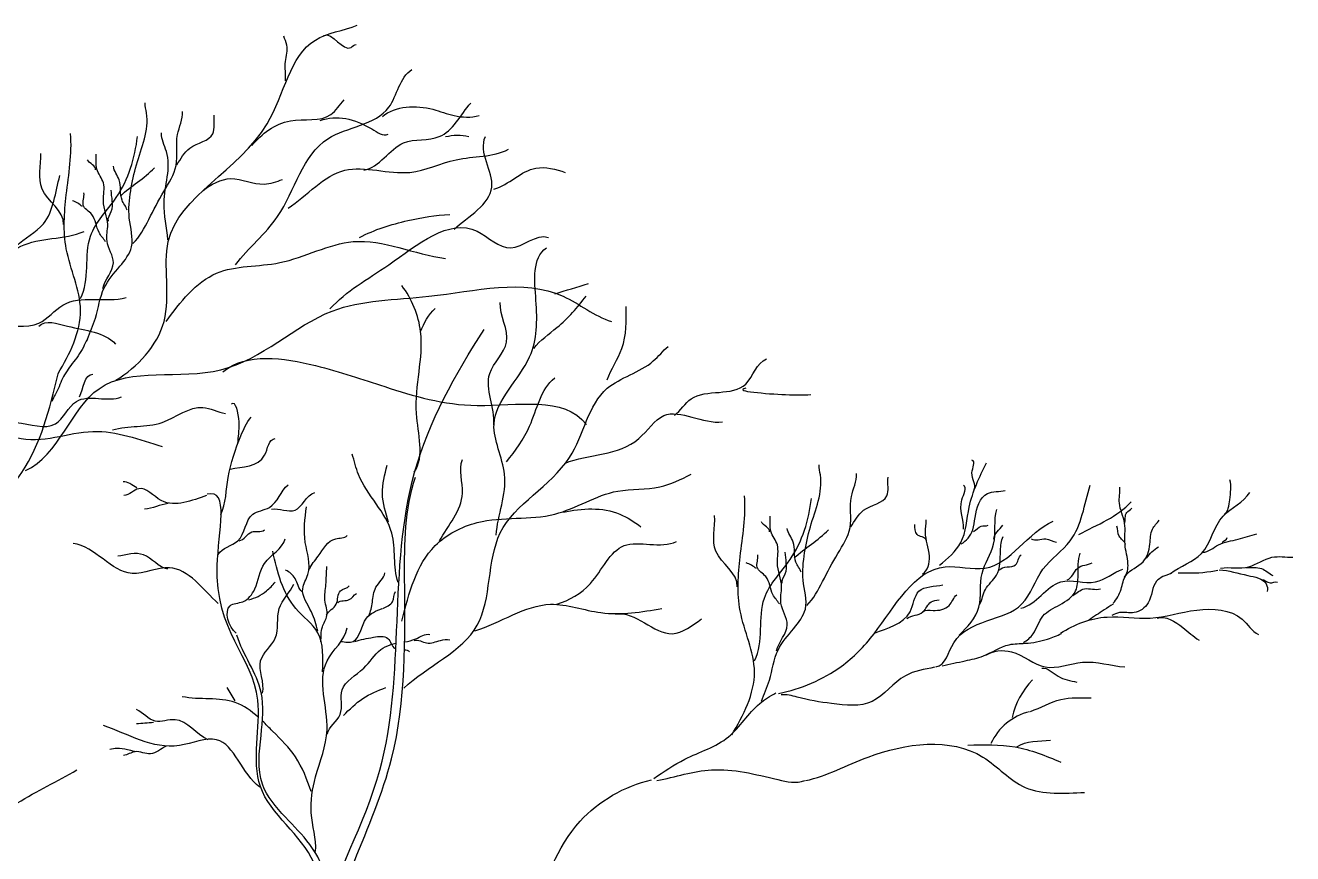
# Model space of a CAD drawing. Header units: millimetres. Extents: x 61831 to 121408, y 302 to 24841.
# Drawn here: x 99003 to 100112, y 19433 to 20158 of the extents above; entities that cross this region are included whole.
import ezdxf

# ---------------------------------------------------------------- set-up
doc = ezdxf.new("R2010")
doc.units = ezdxf.units.MM

# ---------------------------------------------------------------- blocks, each defined once
blk = doc.blocks.new('A$C61CF0075')
at = {"color": 72}
for centre, radius, start, end in [((2637.4, 5546.8), 66.2, 135.3492, 168.1148), ((2598.6, 5518), 48.7, 102.7934, 156.1906)]:
    blk.add_arc(centre, radius, start, end, dxfattribs=at)
for points, start_tangent, end_tangent in [([(1788.3, 5855.4), (1830.5, 5906.9), (1834.2, 5976.7), (1920.6, 6079.6), (1962.9, 6153), (1999.6, 6165.9)], (0.851487, 0.524376), (0.935395, 0.353605)), ([(1936.7, 6117.3), (1936.7, 6134.2), (1938, 6148.6), (1935.4, 6156.4)], (0.077744, 0.996973), (-0.207941, 0.978141)), ([(1970, 6157.1), (1994.1, 6146.6), (1998.7, 6149.2)], (0.923921, 0.382582), (0.999705, 0.024308)), ([(1893.1, 5956.5), (1929.8, 5998.7), (1973.9, 6066.7), (2027.2, 6094.2), (2047.4, 6127.3)], (0.602468, 0.798143), (0.844811, 0.535065)), ([(1907.3, 6060.9), (1941, 6082.4), (1976.4, 6087.8), (1988.2, 6100.6)], (0.654752, 0.755843), (0.707381, 0.706832)), ([(1763.5, 5891.5), (1770.4, 5909.7), (1778.1, 5936.2), (1791.9, 5955.1), (1802, 5972.1), (1800.1, 5997.3), (1801.3, 6021.2), (1806.4, 6043.9), (1815.2, 6089.2), (1813.9, 6098)], (0.342034, 0.939687), (0, 1)), ([(1803.3, 5975.2), (1817.1, 5996), (1830.3, 6020.6), (1841, 6043.3), (1842.3, 6070.3), (1846.7, 6090.5)], (0.721391, 0.692528), (-0.073914, 0.997265)), ([(1967.1, 6082.7), (2012.3, 6075.2), (2026.6, 6070.7)], (0.946177, 0.323651), (0.894596, 0.446876)), ([(2005.2, 6039.1), (2040.1, 6063), (2071.3, 6068.5), (2098.9, 6097.9)], (0.98591, 0.167278), (0.65523, 0.755429)), ([(2021.5, 6086.2), (2065.8, 6092.4), (2084.2, 6086.9), (2106.2, 6086.9)], (0.774788, 0.632221), (0.969561, 0.244852)), ([(1841.7, 6043.9), (1853, 6058.4), (1873.2, 6071), (1874.5, 6087.4)], (0.569705, 0.82185), (0.138227, 0.990401)), ([(1737.8, 5861.5), (1757.4, 5916.9), (1745, 5970.4), (1745, 6017.7), (1748.7, 6071.2)], (0.522515, 0.85263), (-0.084635, 0.996412)), ([(1757.4, 5926.9), (1766.2, 5981.6), (1788.6, 6015.2), (1807.2, 6068.7)], (0.464694, 0.885471), (0.106279, 0.994336)), ([(1833.7, 5978.4), (1830.5, 6010.6), (1832.6, 6055.6), (1828.3, 6071.7)], (-0.036167, 0.999346), (0.088923, 0.996038)), ([(2076.8, 6068.5), (2097.1, 6068.5)], (0.977951, 0.208836), (0.952402, -0.304846)), ([(2084.2, 5987.7), (2117.3, 6024.4), (2111.7, 6068.5)], (0.751609, 0.659609), (0.42775, 0.903897)), ([(1939, 6006), (1988.6, 6039.1), (2045.6, 6037.3), (2086, 6048.3), (2132, 6057.5)], (0.837343, 0.546679), (0.888063, 0.459722)), ([(1742.5, 5991.6), (1723.8, 6022.7), (1722.6, 6053.8)], (0.059701, 0.998216), (-0.066096, 0.997813)), ([(1770.4, 6039.5), (1763.5, 6048.3)], (0.33789, 0.941186), (-0.387672, 0.921797)), ([(1776.8, 5935.6), (1786.2, 5958.2), (1780.6, 5977.1), (1781.2, 5991.6), (1777.4, 6012.4), (1777.4, 6028.1), (1771.7, 6040.1), (1771.1, 6053.3)], (0.207149, 0.978309), (-0.084778, 0.9964)), ([(1701.2, 5972.6), (1724.9, 5992.3), (1739.4, 6034.4)], (0.707186, 0.707028), (0.276994, 0.960872)), ([(1798.2, 6004.2), (1793.8, 6013), (1791.2, 6030.7), (1786.2, 6042.6)], (-0.296315, 0.95509), (-0.107685, 0.994185)), ([(1792.3, 6016.5), (1822.2, 6041.3)], (0.702733, 0.711454), (0.683797, 0.729672)), ([(1864.6, 6021.3), (1888.9, 6031.8), (1918, 6027), (1934.2, 6031)], (0.780637, 0.624984), (0.947155, 0.320777)), ([(2119.1, 6022.6), (2155.9, 6041), (2181.6, 6037.3)], (0.963211, 0.268745), (0.951807, -0.306697)), ([(1781.8, 5994.7), (1784.3, 6003), (1784.3, 6021.8)], (-0.23863, 0.971111), (-0.014588, 0.999894)), ([(1759.1, 6007.3), (1750.3, 6012.4)], (-0.779975, 0.62581), (-0.966443, 0.256882)), ([(1779.3, 5976.5), (1773.6, 5984.7), (1767.3, 6000.4), (1759.8, 6008.6), (1760.4, 6019.3)], (-0.51487, 0.857268), (-0.181543, 0.983383)), ([(2001.5, 5980.3), (2043.8, 5995.1), (2080.5, 6000.5)], (0.883241, 0.468919), (0.999197, 0.040057)), ([(1975.7, 5917.9), (2027.2, 5956.5), (2104.4, 5985.8), (2133.8, 5971.2), (2166.9, 5980.3)], (0.672369, 0.740216), (0.94017, -0.340705)), ([(1599.8, 5755.4), (1607.7, 5813.3), (1643.3, 5865.9), (1673.6, 5937), (1705.1, 5972.6), (1760.5, 5985.7)], (0.120752, 0.992683), (0.91741, 0.397943)), ([(1832.4, 5906.9), (1876.5, 5949.1), (1931.7, 5958.3), (1996, 5976.7), (2076.8, 5962)], (0.58318, 0.812343), (0.991705, -0.128531)), ([(2121, 5720), (2128.4, 5773.2), (2119.2, 5817.2), (2150.4, 5875.9), (2155.9, 5925.5), (2165.1, 5971.3)], (0.083603, 0.996499), (0.819972, 0.572404)), ([(1709.3, 5776.4), (1773.6, 5848.1), (1880.2, 5864.6), (1977.6, 5916), (2062.2, 5928.9), (2179.7, 5928.9), (2222, 5906.9)], (0.909738, 0.415182), (0.955341, -0.295507)), ([(2049.4, 5775), (2051.3, 5826.4), (2055, 5898), (2038.5, 5938.3)], (0.560063, 0.82845), (-0.606707, 0.794926)), ([(1638, 5854.1), (1684.1, 5901.5), (1721, 5905.4), (1742, 5921.2), (1797.3, 5927.8)], (0.707393, 0.706821), (0.964942, 0.262462)), ([(2119.1, 5816.5), (2115.5, 5861.3), (2130.2, 5888.8), (2124.7, 5923.6)], (0.07454, 0.997218), (0.060644, 0.998159)), ([(2154, 5883.3), (2174.3, 5901.6), (2199.9, 5929.1)], (0.604718, 0.79644), (0.597984, 0.801508)), ([(2055, 5898), (2067.8, 5918.1)], (0.379914, 0.925022), (0.783045, 0.621965)), ([(2218.3, 5855.7), (2231.1, 5883.3), (2234.8, 5919.9)], (0.326759, 0.945108), (-0.0301, 0.999547)), ([(1721, 5902.8), (1745.9, 5902.8), (1788.1, 5887)], (0.715918, 0.698184), (0.672504, -0.740094)), ([(1944.9, 5217), (1965.2, 5375.9), (2019.3, 5514.5), (2049.7, 5774.8), (2110.6, 5899.9)], (-0.030885, 0.999523), (0.542086, 0.840323)), ([(1763.4, 5891.5), (1759.9, 5884.3), (1750.2, 5870), (1741.7, 5856.9), (1735.3, 5842.8), (1732.5, 5837.3)], (-0.533852, -0.845578), (-0.26797, -0.963427)), ([(1882, 5862.8), (1962.9, 5868.3), (2023.6, 5849.9), (2104.4, 5833.4), (2200, 5816.8)], (0.769691, 0.638416), (0.61188, -0.790951)), ([(2040.3, 5586.1), (2104.5, 5641.2), (2124.7, 5721.9), (2185.2, 5787.9), (2218.3, 5848.4), (2258.6, 5872.3), (2271.5, 5885.1)], (0.72156, 0.692352), (0.759343, 0.650691)), ([(2277, 5824.6), (2291.7, 5839.2), (2339.4, 5852.1), (2357.7, 5874.1)], (0.788267, 0.615333), (0.94177, 0.336258)), ([(1756.5, 5841), (1768.3, 5860.7)], (0.456307, 0.889822), (0.998955, -0.045695)), ([(2130.2, 5784.2), (2150.4, 5815.4), (2172.4, 5857.6)], (0.623705, 0.78166), (0.781061, 0.624455)), ([(2339.4, 5848.4), (2374.2, 5842.9), (2396.3, 5842.9)], (-0.977629, -0.210337), (0.999054, 0.043488)), ([(1672.2, 5813.3), (1701.2, 5818.6), (1735.4, 5817.3), (1753.9, 5837), (1793.4, 5841)], (0.911847, 0.41053), (0.92083, 0.389963)), ([(1785.5, 5812), (1828.9, 5818.6), (1864.5, 5831.7), (1884.2, 5826.5)], (0.954335, 0.298739), (0.989551, -0.144181)), ([(1895.2, 5800.1), (1896.1, 5819.1), (1889.2, 5834.5)], (-0.016915, 0.999857), (-0.76783, -0.640654)), ([(1880.3, 5737.9), (1886.6, 5770.5), (1897.8, 5806.9), (1906.6, 5823.2)], (0.396296, 0.918123), (0.637572, 0.770391)), ([(2181.1, 5782.8), (2245.8, 5804.4), (2267.8, 5824.6), (2319.2, 5819.1)], (0.926561, 0.376146), (0.99111, 0.133044)), ([(1599.8, 5735.7), (1634, 5777.8), (1672.2, 5813.3), (1701.2, 5805.4), (1768.3, 5810.7), (1828.9, 5797.5)], (0.26931, 0.963054), (0.955817, -0.293961)), ([(1888.3, 5777.8), (1918.4, 5789.8), (1927.8, 5804.5)], (0.978584, 0.205848), (0.999432, 0.033698)), ([(2035.3, 5678.7), (2029.8, 5721.6), (2000.7, 5772.9), (1995.1, 5790.9)], (-0.321011, 0.947076), (-0.305037, 0.952341)), ([(2027, 5731.3), (2021.5, 5756.3), (2025.6, 5781.2)], (-0.280368, 0.959893), (0.212041, 0.977261)), ([(2071.5, 5714.9), (2091.6, 5756.7), (2091.6, 5786.1)], (0.478605, 0.878031), (0.360302, 0.932836)), ([(2353.2, 5574.8), (2360.1, 5593.1), (2367.7, 5619.5), (2381.5, 5638.4), (2391.6, 5655.4), (2389.7, 5680.6), (2391, 5704.5), (2396, 5727.2), (2404.8, 5772.6), (2403.6, 5781.4)], (0.342034, 0.939687), (0, 1)), ([(2539.2, 5760), (2537.4, 5774.6), (2537.4, 5785.5)], (0.545181, 0.838318), (-0.957846, 0.287281)), ([(1806.6, 5761.5), (1794.6, 5766.6)], (-0.911359, 0.411613), (-0.981409, -0.191926)), ([(1955.1, 5234.5), (1962.8, 5328), (1997.1, 5434.8), (2029.6, 5524.5), (2041, 5682.8), (2050.5, 5770.6)], (-0.106884, 0.994271), (0.322678, 0.946509)), ([(2392.9, 5658.6), (2406.7, 5679.4), (2420, 5703.9), (2430.7, 5726.6), (2431.9, 5753.7), (2436.4, 5773.8)], (0.721391, 0.692528), (-0.073914, 0.997265)), ([(2431.3, 5727.2), (2442.6, 5741.7), (2462.8, 5754.3), (2464.1, 5770.7)], (0.569705, 0.82185), (0.138227, 0.990401)), ([(2758.1, 5738), (2762.9, 5751), (2762.9, 5768.5)], (0.817702, 0.575642), (-0.315976, 0.948767)), ([(1867.7, 5754.6), (1828.1, 5750.3), (1808.3, 5760.6), (1795.4, 5754.6)], (-0.954023, -0.299734), (-0.99904, -0.043801)), ([(1961.5, 5369.1), (1961.5, 5433.6), (1914.8, 5500.2), (1912.6, 5575.7), (1877, 5693.5), (1868.1, 5755.7)], (0.293486, 0.955963), (-0.961545, -0.274648)), ([(1878, 5703), (1895.2, 5715.1), (1908.1, 5738.2), (1922.7, 5744.3), (1939.1, 5764.1)], (0.438752, 0.898608), (0.764271, 0.644895)), ([(1924.4, 5742.6), (1945.1, 5741.7), (1962.3, 5757.2)], (0.97412, 0.226031), (0.971472, 0.237155)), ([(2505.8, 5604.7), (2521.4, 5625.8), (2581.1, 5659.8), (2599.5, 5690.2), (2623.4, 5715), (2640.9, 5763.6)], (0.983822, 0.179149), (0.307988, 0.95139)), ([(2529.9, 5725.2), (2528.6, 5750.9), (2529.9, 5763.8)], (0.112322, 0.993672), (-0.846382, 0.532576)), ([(2527.9, 5712.4), (2538.1, 5724.5), (2540.1, 5735.4), (2550.9, 5756.4), (2566.5, 5759.1)], (0.893798, 0.448471), (0.967011, 0.254733)), ([(2670.6, 5683.6), (2673.9, 5694.9), (2671.3, 5711.7), (2670.9, 5730.5), (2666.4, 5748.1), (2666.8, 5762)], (0.76581, 0.643066), (-0.037069, 0.999313)), ([(2711.1, 5686.5), (2738.2, 5704), (2757.3, 5736.7), (2780.4, 5757.4)], (0.796112, 0.60515), (0.491849, 0.87068)), ([(1834.1, 5747.7), (1813.5, 5742.6)], (-0.98589, -0.167397), (-0.992734, -0.120327)), ([(2179.9, 5740), (2229.3, 5738.4), (2247.7, 5727.4)], (0.974796, 0.223097), (0.811691, -0.584088)), ([(2327.2, 5545.5), (2347.1, 5600.3), (2334.6, 5653.8), (2334.6, 5701.1), (2338.4, 5754.5)], (0.522515, 0.85263), (-0.084635, 0.996412)), ([(2347.1, 5610.2), (2355.8, 5665), (2378.2, 5698.6), (2396.9, 5752.1)], (0.464694, 0.885471), (0.106279, 0.994336)), ([(2630.8, 5720.5), (2655.6, 5733.3), (2676.7, 5749)], (0.87421, 0.485548), (0.69396, 0.720013)), ([(2332.1, 5674.9), (2313.4, 5706), (2312.2, 5737.1)], (0.059701, 0.998216), (-0.066096, 0.997813)), ([(2366.4, 5618.9), (2375.8, 5641.6), (2370.2, 5660.5), (2370.8, 5674.9), (2367.1, 5695.7), (2367.1, 5711.5), (2361.4, 5723.4), (2360.7, 5736.7)], (0.207149, 0.978309), (-0.084778, 0.9964)), ([(2494.1, 5686), (2500.1, 5701.5), (2496.7, 5722.5), (2497.4, 5733.3)], (0.85755, 0.5144), (0, 1)), ([(2526.1, 5632.6), (2543.4, 5657.1), (2546.2, 5686.5), (2556.3, 5712.2), (2559.1, 5742.5)], (0.740367, 0.672203), (0.280106, 0.959969)), ([(2660.8, 5660.4), (2667.9, 5672.7), (2672.1, 5684.8), (2687.1, 5696.7), (2693.1, 5712.1), (2695.3, 5725.2), (2701.3, 5733.1)], (0.67687, 0.736103), (0.58924, 0.807958)), ([(2670.9, 5729.7), (2672.8, 5739.8), (2677.3, 5743.6)], (0.299612, 0.954061), (0.624514, 0.781014)), ([(1896.1, 5715.1), (1907.2, 5722.8), (1918.4, 5724.5)], (0.997454, 0.071315), (0.806123, 0.591748)), ([(2360.1, 5722.8), (2353.2, 5731.6)], (0.33789, 0.941186), (-0.387672, 0.921797)), ([(2368.2, 5581.6), (2423, 5605.2), (2451.7, 5633.8), (2513.9, 5692.3), (2548.7, 5691.1), (2608.5, 5732.1)], (0.981577, 0.191066), (0.920281, 0.391257)), ([(2387.9, 5687.5), (2383.4, 5696.4), (2380.9, 5714), (2375.8, 5725.9)], (-0.296315, 0.95509), (-0.107685, 0.994185)), ([(2381.9, 5699.8), (2411.8, 5724.7)], (0.702733, 0.711454), (0.683797, 0.729672)), ([(2497.4, 5715.7), (2489.3, 5720.5), (2487.3, 5729.3)], (-0.406001, 0.913873), (-0.071424, 0.997446)), ([(2538.7, 5723.2), (2545.5, 5727.9), (2551.6, 5728.6)], (0.919448, 0.393212), (0.917373, 0.398029)), ([(2556.6, 5716.6), (2564.4, 5728.6)], (-0.042728, 0.999087), (0.575865, 0.817545)), ([(2671.7, 5711.7), (2666.1, 5719.2), (2664.2, 5727.9)], (-0.192443, 0.981308), (-0.300911, 0.953652)), ([(1877.8, 5660.2), (1835.2, 5691.5), (1802.5, 5686.5), (1751.1, 5712.8)], (-0.731273, 0.682084), (-0.991098, 0.133136)), ([(1893.5, 5634.3), (1888.3, 5658.3), (1899.5, 5661.8), (1909.8, 5672.9), (1918.4, 5695.3), (1936.5, 5716.8)], (-0.791499, 0.611171), (0.253063, 0.96745)), ([(1957.7, 5690.2), (1965.4, 5701.5), (1980.7, 5716.9), (1990.7, 5719.6)], (0.358988, 0.933342), (0.683545, 0.729908)), ([(2174.3, 5659.5), (2203.6, 5677.8), (2233, 5710.8), (2278.9, 5714.5)], (0.950052, 0.312091), (0.892168, 0.451703)), ([(2544.4, 5659.7), (2549.2, 5672.5), (2558.8, 5684.9), (2562.4, 5706.5), (2564.8, 5718.8)], (0.421869, 0.906657), (0.442971, 0.896536)), ([(2589.2, 5716.8), (2601.9, 5716.8), (2611.5, 5714)], (0.809864, -0.586617), (0.994549, -0.104274)), ([(2739.4, 5705), (2753, 5711.5), (2770.3, 5716.4), (2786.7, 5721.1)], (0.999964, 0.008427), (0.978397, 0.206737)), ([(2756.4, 5713.6), (2760.7, 5717.9)], (0.730696, 0.682703), (0.326628, 0.945153)), ([(1833.9, 5690.3), (1812.5, 5702.8), (1790, 5701.5)], (-0.991693, 0.128628), (-0.985651, -0.168799)), ([(2368.9, 5659.8), (2363.2, 5668), (2357, 5683.8), (2349.4, 5691.9), (2350, 5702.7)], (-0.51487, 0.857268), (-0.181543, 0.983383)), ([(2371.4, 5678.1), (2374, 5686.3), (2374, 5705.2)], (-0.23863, 0.971111), (-0.014588, 0.999894)), ([(2561.6, 5689.3), (2575.6, 5694.1), (2580.4, 5702.9)], (0.439827, 0.898083), (0.778813, 0.627257)), ([(2582.6, 5626.2), (2590.8, 5633.6), (2599.5, 5649.2), (2614.2, 5659.1), (2628.1, 5671.3), (2630.2, 5684.7), (2632, 5704.2)], (0.865897, 0.500222), (0.295555, 0.955326)), ([(2690.1, 5699.8), (2700.6, 5709.9)], (0.590013, 0.807394), (0.87425, 0.485476)), ([(2754.9, 5691.1), (2779.6, 5692.4), (2799.9, 5700.6), (2818, 5700.6)], (0.987787, 0.155813), (0.999519, -0.031017)), ([(1951.4, 5670.4), (1945.1, 5682.1), (1936.9, 5689.3)], (-0.77662, 0.629969), (-0.915683, 0.401901)), ([(1967.6, 5626.6), (1969, 5639.7), (1973, 5649.6), (1971.3, 5663.2), (1972.1, 5676.7), (1973, 5692.5)], (0.114359, 0.993439), (0.094629, 0.995513)), ([(2348.8, 5690.7), (2339.9, 5695.7)], (-0.779975, 0.62581), (-0.966443, 0.256882)), ([(2580.2, 5656.2), (2615.1, 5679.1), (2645.5, 5679.1), (2669.4, 5690.2)], (0.982608, 0.185694), (0.945301, 0.326199)), ([(2620.6, 5681), (2629.9, 5691.1), (2642.7, 5695.7)], (0.975614, 0.219492), (0.900874, 0.43408)), ([(2753.8, 5689.8), (2778.8, 5684.7), (2794.8, 5677.3), (2795.6, 5670.8)], (0.998153, -0.060753), (-0.369543, -0.929214)), ([(2777.4, 5691.6), (2790.8, 5690.7), (2800.7, 5684.7)], (0.998838, 0.048184), (0.882538, -0.470242)), ([(1904.6, 5663.5), (1920.1, 5671.2), (1927.8, 5678.9)], (0.974504, 0.224372), (0.640405, 0.768037)), ([(1916.7, 5581.8), (1915, 5610.2), (1927.8, 5629.9), (1931.3, 5655.7), (1944.2, 5677.2)], (0.23094, 0.972968), (0.422586, 0.906323)), ([(2009.6, 5649.6), (2012.8, 5661.3), (2015.9, 5674.4), (2023.7, 5687.1)], (0.410585, 0.911822), (0.094353, 0.995539)), ([(2790.9, 5681.2), (2798.2, 5678.2), (2804.7, 5679)], (0.999537, 0.030434), (0.956588, -0.291444)), ([(1972.6, 5650.1), (1981.2, 5659.5), (1984.8, 5671.3), (1992.5, 5675.8)], (0.397709, 0.917512), (0.538788, 0.842442)), ([(1982.5, 5660.9), (1992.5, 5663.6), (1998.8, 5669)], (0.728522, 0.685022), (0.852513, 0.522705)), ([(2021.8, 5655.9), (2030.4, 5661.8), (2033.1, 5670.8)], (0.910695, 0.413079), (0.531181, 0.847258)), ([(2452, 5634.3), (2483.2, 5653), (2491, 5670.9), (2512, 5676.4)], (0.934837, 0.355077), (0.985014, 0.172476)), ([(2494.5, 5653.3), (2503.3, 5654.2), (2517.4, 5658.5), (2524.1, 5667.8)], (0.791751, 0.610843), (0.755548, 0.655094)), ([(2625.6, 5667.3), (2635.9, 5673), (2649.8, 5673)], (0.868141, 0.496317), (0.953192, 0.302366)), ([(2102.5, 5636.4), (2168.7, 5659.5), (2212.8, 5652.2), (2266, 5655.8)], (0.957865, 0.287217), (0.98646, 0.164003)), ([(2480.4, 5647.1), (2494.5, 5652.8), (2501.6, 5661.6), (2508.6, 5663.4)], (0.787205, 0.616691), (0.980602, 0.19601)), ([(2614.9, 5634.2), (2655.6, 5648.4), (2693.3, 5647.4), (2734, 5654.5), (2773.8, 5646.4), (2788.1, 5633.1)], (0.83978, 0.542927), (0.887846, -0.460142)), ([(2225.6, 5650.8), (2275.2, 5633.8), (2300.8, 5646.7)], (0.979414, 0.20186), (0.823661, 0.567083)), ([(2699.4, 5647.4), (2721.8, 5639.3), (2736.1, 5628.1)], (0.939194, 0.343386), (0.82238, -0.568938)), ([(1963.1, 5443.2), (1959.3, 5477.1), (1963.1, 5508.5), (1973.1, 5549.8), (1973.1, 5610), (1990.7, 5638.8)], (0.063203, 0.998001), (0.173952, 0.984754)), ([(1973.1, 5404.4), (1969.3, 5426.9), (1958, 5449.5), (1936.7, 5473.3), (1916.6, 5502.2), (1915.4, 5544.8), (1915.4, 5582.4), (1894.1, 5632.6)], (-0.423025, 0.906118), (-0.307228, 0.951636)), ([(2049.4, 5628), (2060.2, 5625.7), (2072.4, 5628), (2080.5, 5628.4)], (0.959338, 0.282261), (0.946561, -0.322526)), ([(2549.4, 5614.9), (2571.9, 5618), (2601.5, 5604.7), (2634.2, 5608.8), (2671, 5604.7)], (0.827181, 0.561936), (0.996096, -0.088278)), ([(2504.7, 5604.4), (2479.1, 5597.1), (2450.1, 5574.6), (2414.5, 5572.7), (2384.5, 5578.3), (2370.4, 5580.2)], (-0.977127, -0.212655), (-0.980577, -0.196135)), ([(2598.4, 5603.7), (2612.8, 5596.6), (2629.1, 5591.4)], (0.992329, 0.123624), (0.96851, -0.248973)), ([(2588.5, 5565.9), (2615.1, 5576.2), (2641.7, 5577.7)], (0.947682, 0.319215), (0.99981, -0.019506)), ([(1869, 5541.1), (1840.1, 5558.6), (1822.6, 5557.4), (1806.3, 5567.4)], (-0.918519, 0.395376), (-0.9226, 0.385758)), ([(1914.2, 5499.7), (1876.5, 5541.1), (1843.9, 5536), (1777.4, 5553.6)], (-0.810753, 0.585388), (-0.945863, 0.324565)), ([(1832.4, 5535.3), (1818.7, 5528.7), (1805.1, 5530.6), (1795, 5527.4)], (-0.91493, -0.403612), (-0.996534, -0.083188)), ([(2391.7, 5505.3), (2446.5, 5525.9), (2547, 5525.9), (2584, 5499.3), (2635.8, 5494.9)], (0.9777, 0.210005), (0.999706, 0.024244)), ([(2576.6, 5534.8), (2606.2, 5540.7)], (0.831963, 0.554831), (0.99666, 0.081662)), ([(1456.2, 5404.6), (1517.9, 5423.4), (1597.8, 5425.5), (1702.3, 5485.8), (1754.3, 5514.7)], (0.929455, 0.368937), (0.864049, 0.503408)), ([(2261.8, 5505.3), (2309.5, 5514.7), (2367.6, 5506.2), (2391.1, 5505.3)], (0.980374, 0.197148), (0.933913, 0.3575))]:
    blk.add_spline(points, degree=3, dxfattribs=dict(at, start_tangent=start_tangent, end_tangent=end_tangent))
for points, start_tangent in [([(2172.4, 5931), (2201.8, 5940.1)], (0.924268, 0.381743)), ([(2508.9, 5693.6), (2527.6, 5713.5), (2535, 5744.6), (2550, 5783.2)], (0.962971, 0.269606)), ([(2038.5, 5644.8), (2067.8, 5710.8), (2104.5, 5731), (2172.4, 5738.4), (2227.4, 5758.5), (2264.2, 5762.2), (2291.7, 5773.2)], (0.843778, 0.536692)), ([(1969.2, 5600.5), (1965, 5634.6), (1945.8, 5655.9), (1925.6, 5705.9)], (-0.086072, 0.996289)), ([(2711.7, 5686.4), (2698.9, 5679.7), (2691.5, 5660.8), (2679.3, 5652.2), (2666.5, 5652.2), (2659.8, 5649.8)], (-0.394347, -0.918962)), ([(2259, 5507.2), (2286.1, 5524), (2324.5, 5543.7), (2351.7, 5572.7), (2365.8, 5582.1)], (0.946286, 0.323331))]:
    blk.add_spline(points, degree=3, dxfattribs=dict(at, start_tangent=start_tangent))
for points, knots in [([(1518.9, 5516), (1527.9, 5538.7), (1529.2, 5610.9), (1609.3, 5696.1), (1712.1, 5759.5), (1730.5, 5830), (1737.8, 5861)], [0, 0, 0, 0, 0.0342256, 0.096487, 0.1529365, 0.1960705, 0.1960705, 0.1960705, 0.1960705]), ([(2041, 5626.7), (2044.2, 5627.2), (2051.8, 5628.8), (2058.9, 5634.1), (2063.1, 5633.2)], [0.0527156, 0.0527156, 0.0527156, 0.0527156, 0.05734789, 0.06341736, 0.06341736, 0.06341736, 0.06341736]), ([(1973.4, 5546), (1974.5, 5552.7), (1989.9, 5561.5), (1980.8, 5588.9), (2006.5, 5600.9), (2015.8, 5618.2), (2027.1, 5624), (2031.8, 5625.1), (2033.5, 5625.5)], [0, 0, 0, 0, 0.00954633, 0.01958069, 0.03204293, 0.04236706, 0.04665594, 0.04918363, 0.04918363, 0.04918363, 0.04918363]), ([(1997.4, 5627), (2002.7, 5628.9), (2011.5, 5630.2), (2027.9, 5633.2), (2029.8, 5622.1), (2033.1, 5620.5), (2033.3, 5620.4)], [0, 0, 0, 0, 0.00775582, 0.01366704, 0.01879465, 0.01914512, 0.01914512, 0.01914512, 0.01914512]), ([(1913, 5560.7), (1906.8, 5566.2), (1887.6, 5580.3), (1861.7, 5575.5), (1846.4, 5578.7)], [0.03728873, 0.03728873, 0.03728873, 0.03728873, 0.04865342, 0.07041365, 0.07041365, 0.07041365, 0.07041365]), ([(1959.3, 5495.9), (1955.6, 5506.3), (1947.9, 5526.6), (1929.9, 5544), (1919.6, 5554.5), (1916.6, 5557.4)], [0, 0, 0, 0, 0.01541833, 0.02949481, 0.03509204, 0.03509204, 0.03509204, 0.03509204])]:
    blk.add_open_spline(points, degree=3, knots=knots, dxfattribs=at)
for points, end_tangent in [([(1965, 5636.1), (1959.5, 5652.8), (1951.8, 5673.1), (1956.4, 5685.7), (1954.1, 5713.7), (1955, 5744.8)], (0.061664, 0.998097)), ([(2661, 5659.6), (2653.1, 5654.7), (2639.6, 5645.5)], (-0.980795, -0.195044)), ([(2511.3, 5605.8), (2531.5, 5610.1), (2547.4, 5614.4), (2570, 5624.2), (2584, 5625.4), (2603.6, 5629.1), (2615.8, 5633.9)], (0.995641, -0.093271)), ([(1804.7, 5530.8), (1798.4, 5532.3), (1789.4, 5533.5), (1783, 5532.6)], (-0.957099, 0.289762)), ([(2533.7, 5536.3), (2575.2, 5534.8), (2615.1, 5521.5)], (0.999582, -0.028914))]:
    blk.add_spline(points, degree=3, dxfattribs=dict(at, end_tangent=end_tangent))
for points in [[(2717.8, 5687.1), (2746.5, 5688.3), (2752.6, 5689.5)], [(1985.2, 5627.1), (1995.9, 5627.1), (2007.6, 5647.3), (2021.4, 5655.9)], [(1892.8, 5575.2), (1885.6, 5586.7)], [(1987.4, 5562.2), (2004.4, 5577.1), (2024.6, 5586.7)], [(1821.3, 5556.1), (1806.3, 5554.9)]]:
    blk.add_spline(points, degree=3, dxfattribs=at)
blk.add_open_spline([(2040.8, 5619.8), (2042.6, 5619.7), (2044.2, 5619.3), (2045.3, 5618)], degree=3, dxfattribs=at)
at = {"color": 46}
blk.add_open_spline([(1788.9, 3949.9), (1795.8, 3986.1), (1810.9, 4106.4), (1797.8, 4300.6), (1788.4, 4505.2), (1803.8, 4676.9), (1825.9, 4836.5), (1902, 4968.2), (1948.2, 5095.7), (1927.5, 5207.2), (2011.1, 5275.2), (2102.5, 5299.8), (2154.9, 5387.7), (2181.5, 5470.6), (2233.5, 5500.6), (2256.9, 5506.1)], degree=3, knots=[0.1620426, 0.1620426, 0.1620426, 0.1620426, 0.2135281, 0.3309947, 0.4331658, 0.4991803, 0.5723292, 0.6554691, 0.709147, 0.761061, 0.796672, 0.846906, 0.8892534, 0.9322249, 0.9658864, 0.9658864, 0.9658864, 0.9658864], dxfattribs=at)

msp = doc.modelspace()

# ---------------------------------------------------------------- block references
msp.add_blockref('A$C61CF0075', (97293.9, 13992))

doc.saveas('drawing.dxf')
